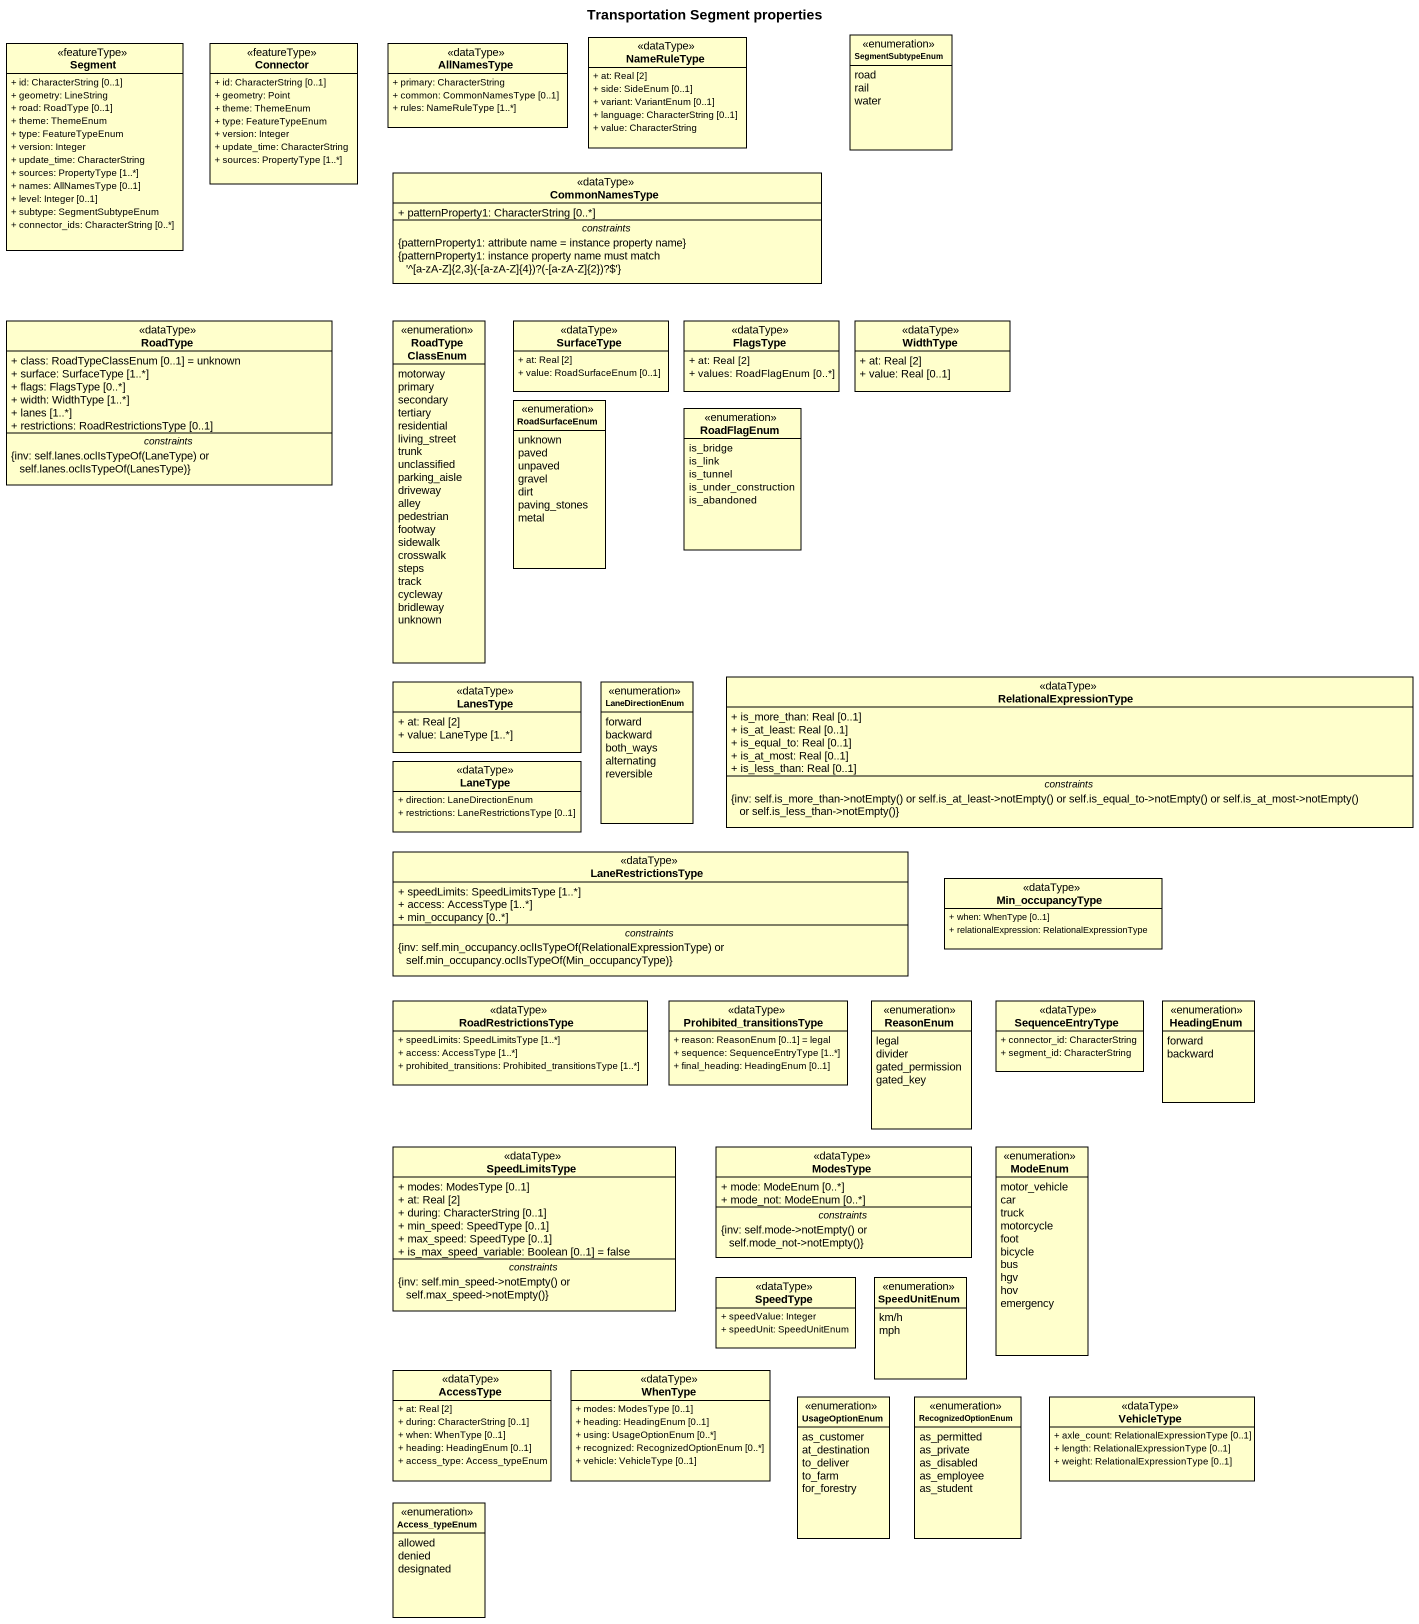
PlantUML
@startuml
title Transportation Segment properties
hide circle
hide empty members
skinparam classAttributeIconSize 0
class NameRuleType <<dataType>> {
  + at: Real [2]
  + side: SideEnum [0..1]
  + variant: VariantEnum [0..1]
  + language: CharacterString [0..1]
  + value: CharacterString
}
enum SegmentSubtypeEnum {
  road
  rail
  water
}
class Segment <<featureType>> {
  + id: CharacterString [0..1]
  + geometry: LineString
  + road: RoadType [0..1]
  + theme: ThemeEnum
  + type: FeatureTypeEnum
  + version: Integer
  + update_time: CharacterString
  + sources: PropertyType [1..*]
  + names: AllNamesType [0..1]
  + level: Integer [0..1]
  + subtype: SegmentSubtypeEnum
  + connector_ids: CharacterString [0..*]
}
class Connector <<featureType>> {
  + id: CharacterString [0..1]
  + geometry: Point
  + theme: ThemeEnum
  + type: FeatureTypeEnum
  + version: Integer
  + update_time: CharacterString
  + sources: PropertyType [1..*]
}
class AllNamesType <<dataType>> {
  + primary: CharacterString
  + common: CommonNamesType [0..1]
  + rules: NameRuleType [1..*]
}
class CommonNamesType <<dataType>> {
  + patternProperty1: CharacterString [0..*]
  -- constraints --
  {patternProperty1: attribute name = instance property name}
  {field} {patternProperty1: instance property name must match '^[a-zA-Z]{2,3}(-[a-zA-Z]{4})?(-[a-zA-Z]{2})?$'}
}
class RoadType <<dataType>> {
  + class: RoadTypeClassEnum [0..1] = unknown
  + surface: SurfaceType [1..*]
  + flags: FlagsType [0..*]
  + width: WidthType [1..*]
  + lanes [1..*]
  + restrictions: RoadRestrictionsType [0..1]
  -- constraints --
  {field} {inv: self.lanes.oclIsTypeOf(LaneType) or self.lanes.oclIsTypeOf(LanesType)}
}
enum RoadTypeClassEnum {
  motorway
  primary
  secondary
  tertiary
  residential
  living_street
  trunk
  unclassified
  parking_aisle
  driveway
  alley
  pedestrian
  footway
  sidewalk
  crosswalk
  steps
  track
  cycleway
  bridleway
  unknown
}
class SurfaceType <<dataType>> {
  + at: Real [2]
  + value: RoadSurfaceEnum [0..1]
}
class FlagsType <<dataType>> {
  + at: Real [2]
  + values: RoadFlagEnum [0..*]
}
class WidthType <<dataType>> {
  + at: Real [2]
  + value: Real [0..1]
}
enum RoadSurfaceEnum {
  unknown
  paved
  unpaved
  gravel
  dirt
  paving_stones
  metal
}
enum RoadFlagEnum {
  is_bridge
  is_link
  is_tunnel
  is_under_construction
  is_abandoned
}
class LanesType <<dataType>> {
  + at: Real [2]
  + value: LaneType [1..*]
}
enum LaneDirectionEnum {
  forward
  backward
  both_ways
  alternating
  reversible
}
class RelationalExpressionType <<dataType>> {
  + is_more_than: Real [0..1]
  + is_at_least: Real [0..1]
  + is_equal_to: Real [0..1]
  + is_at_most: Real [0..1]
  + is_less_than: Real [0..1]
  -- constraints --
  {field} {inv: self.is_more_than->notEmpty() or self.is_at_least->notEmpty() or self.is_equal_to->notEmpty() or self.is_at_most->notEmpty() or self.is_less_than->notEmpty()}
}
class LaneType <<dataType>> {
  + direction: LaneDirectionEnum
  + restrictions: LaneRestrictionsType [0..1]
}
class LaneRestrictionsType <<dataType>> {
  + speedLimits: SpeedLimitsType [1..*]
  + access: AccessType [1..*]
  + min_occupancy [0..*]
  -- constraints --
  {field} {inv: self.min_occupancy.oclIsTypeOf(RelationalExpressionType) or self.min_occupancy.oclIsTypeOf(Min_occupancyType)}
}
class Min_occupancyType <<dataType>> {
  + when: WhenType [0..1]
  + relationalExpression: RelationalExpressionType
}
class RoadRestrictionsType <<dataType>> {
  + speedLimits: SpeedLimitsType [1..*]
  + access: AccessType [1..*]
  + prohibited_transitions: Prohibited_transitionsType [1..*]
}
class Prohibited_transitionsType <<dataType>> {
  + reason: ReasonEnum [0..1] = legal
  + sequence: SequenceEntryType [1..*]
  + final_heading: HeadingEnum [0..1]
}
enum ReasonEnum {
  legal
  divider
  gated_permission
  gated_key
}
class SequenceEntryType <<dataType>> {
  + connector_id: CharacterString
  + segment_id: CharacterString
}
enum HeadingEnum {
  forward
  backward
}
class SpeedLimitsType <<dataType>> {
  + modes: ModesType [0..1]
  + at: Real [2]
  + during: CharacterString [0..1]
  + min_speed: SpeedType [0..1]
  + max_speed: SpeedType [0..1]
  + is_max_speed_variable: Boolean [0..1] = false
  -- constraints --
  {field} {inv: self.min_speed->notEmpty() or self.max_speed->notEmpty()}
}
class ModesType <<dataType>> {
  + mode: ModeEnum [0..*]
  + mode_not: ModeEnum [0..*]
  -- constraints --
  {field} {inv: self.mode->notEmpty() or self.mode_not->notEmpty()}
}
enum ModeEnum {
  motor_vehicle
  car
  truck
  motorcycle
  foot
  bicycle
  bus
  hgv
  hov
  emergency
}
class SpeedType <<dataType>> {
  + speedValue: Integer
  + speedUnit: SpeedUnitEnum
}
enum SpeedUnitEnum {
  km/h
  mph
}
class AccessType <<dataType>> {
  + at: Real [2]
  + during: CharacterString [0..1]
  + when: WhenType [0..1]
  + heading: HeadingEnum [0..1]
  + access_type: Access_typeEnum
}
class WhenType <<dataType>> {
  + modes: ModesType [0..1]
  + heading: HeadingEnum [0..1]
  + using: UsageOptionEnum [0..*]
  + recognized: RecognizedOptionEnum [0..*]
  + vehicle: VehicleType [0..1]
}
enum UsageOptionEnum {
  as_customer
  at_destination
  to_deliver
  to_farm
  for_forestry
}
enum RecognizedOptionEnum {
  as_permitted
  as_private
  as_disabled
  as_employee
  as_student
}
class VehicleType <<dataType>> {
  + axle_count: RelationalExpressionType [0..1]
  + length: RelationalExpressionType [0..1]
  + weight: RelationalExpressionType [0..1]
}
enum Access_typeEnum {
  allowed
  denied
  designated
}
@enduml
